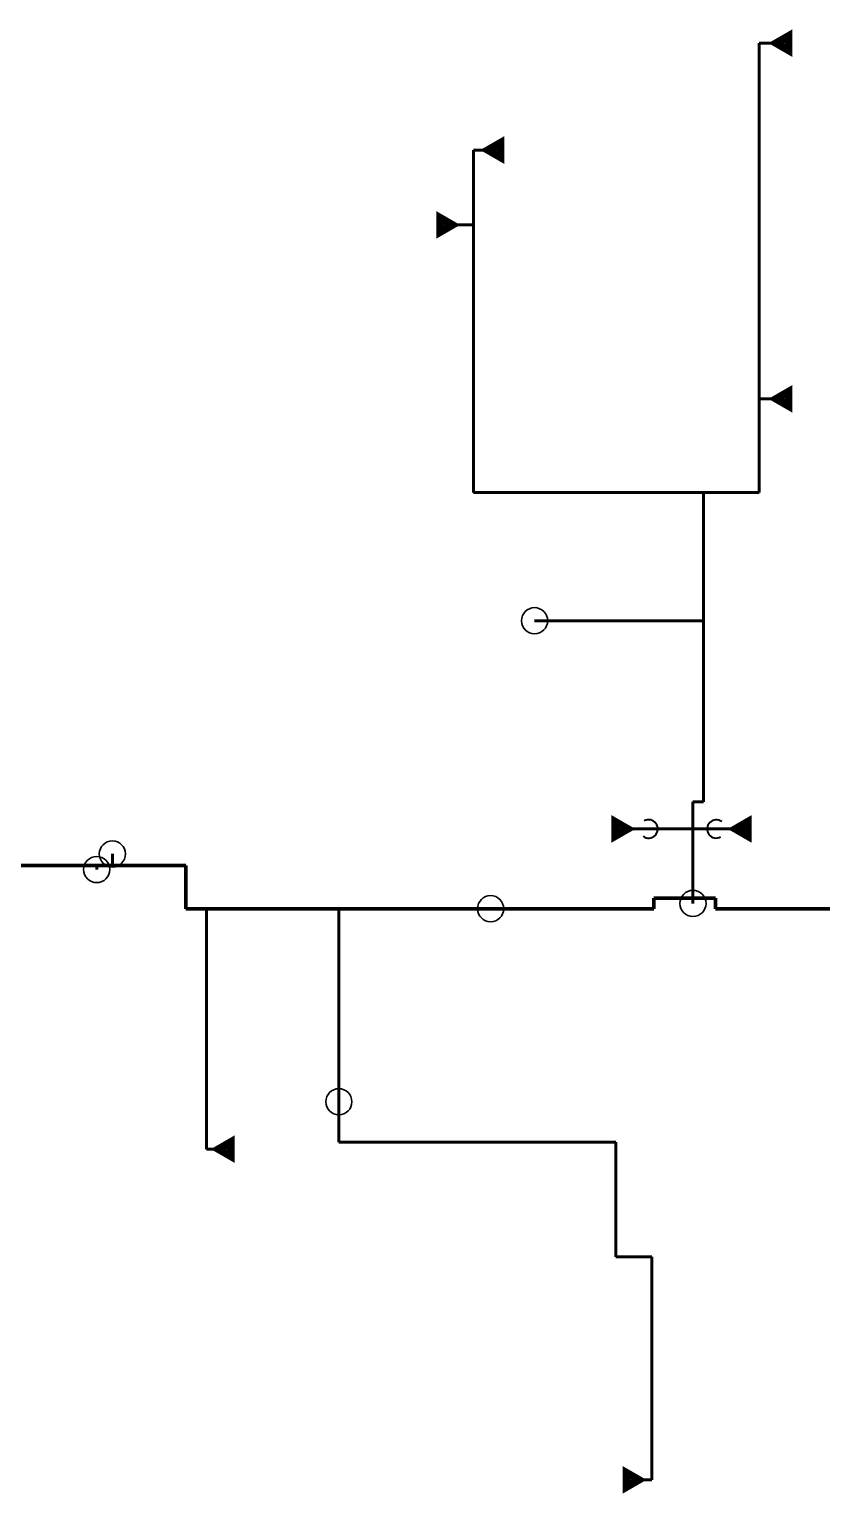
# Model space of a CAD drawing. Header units: inches. Extents: x -2802 to 2433, y -7056 to -2017.
# Drawn here: x -2499 to -2196, y -7002 to -6442 of the extents above; entities that cross this region are included whole.
import ezdxf

# ---------------------------------------------------------------- set-up
doc = ezdxf.new("R2010")
doc.units = ezdxf.units.IN
doc.header["$LTSCALE"] = 0.5
doc.header["$MEASUREMENT"] = 0
for name, color, linetype, lineweight in [('sprk-hd-sw', 7, 'Continuous', 30), ('sprk-pbl', 6, 'Continuous', 60), ('sprk-pmn', 1, 'Continuous', 70), ('sprk-ref-hds', 4, 'Continuous', 35)]:
    doc.layers.add(name, color=color, linetype=linetype, lineweight=lineweight)

# ---------------------------------------------------------------- blocks, each defined once
blk = doc.blocks.new('sprk-hd-sw')
at = {"layer": 'sprk-hd-sw', "const_width": 3}
blk.add_lwpolyline([(-2.06, 0), (-6.74, 2.7), (-6.74, -2.7)], close=True, dxfattribs=at)
at = {"layer": 'sprk-hd-sw'}
blk.add_circle((0, 0), 0.305, dxfattribs=at)

msp = doc.modelspace()

# ---------------------------------------------------------------- linework, layer by layer
at = {"layer": 'sprk-pbl'}
for p, q in [((-2215.07, -6447.37), (-2219.57, -6447.37)), ((-2219.57, -6447.37), (-2219.57, -6619.22)), ((-2325.28, -6488.24), (-2328.79, -6488.24)), ((-2328.79, -6488.24), (-2328.79, -6516.87)), ((-2328.79, -6516.87), (-2334.82, -6516.87)), ((-2328.79, -6516.87), (-2328.79, -6619.22)), ((-2215.07, -6583.37), (-2219.57, -6583.37)), ((-2219.57, -6619.22), (-2328.79, -6619.22)), ((-2240.87, -6737.44), (-2240.87, -6619.22)), ((-2305.44, -6668.2), (-2240.87, -6668.2)), ((-2244.87, -6774.31), (-2244.87, -6737.44)), ((-2244.87, -6737.44), (-2240.87, -6737.44)), ((-2267.72, -6747.81), (-2244.87, -6747.81)), ((-2230.65, -6747.81), (-2244.87, -6747.81)), ((-2466.88, -6757.37), (-2466.88, -6761.76)), ((-2472.88, -6761.76), (-2472.88, -6763.34)), ((-2244.87, -6774.31), (-2244.87, -6776.31)), ((-2430.85, -6870.24), (-2430.85, -6778.31)), ((-2380.28, -6778.31), (-2380.28, -6852.12)), ((-2380.28, -6867.54), (-2380.28, -6852.12)), ((-2274.32, -6867.54), (-2380.28, -6867.54)), ((-2274.32, -6911.46), (-2274.32, -6867.54)), ((-2428.32, -6870.24), (-2430.85, -6870.24)), ((-2260.6, -6911.46), (-2274.32, -6911.46)), ((-2260.6, -6996.68), (-2260.6, -6911.46)), ((-2263.55, -6996.68), (-2260.6, -6996.68))]:
    msp.add_line(p, q, dxfattribs=at)
at = {"layer": 'sprk-pbl', "lineweight": 40}
for centre, start, end in [((-2261.82, -6747.81), 232.9153, 118.908), ((-2235.96, -6747.81), 52.9153, 298.908)]:
    msp.add_arc(centre, 3.5, start, end, dxfattribs=at)
at = {"layer": 'sprk-pmn'}
for p, q in [((-2438.73, -6761.76), (-2629.19, -6761.76)), ((-2438.73, -6778.31), (-2438.73, -6761.76)), ((-2259.82, -6774.31), (-2236.19, -6774.31)), ((-2259.82, -6778.31), (-2259.82, -6774.31)), ((-2236.19, -6778.31), (-2236.19, -6774.31)), ((-2259.82, -6778.31), (-2438.73, -6778.31)), ((-1472.78, -6778.31), (-2236.19, -6778.31))]:
    msp.add_line(p, q, dxfattribs=at)
at = {"layer": 'sprk-ref-hds'}
for centre in [(-2305.44, -6668.2), (-2466.88, -6757.37), (-2472.88, -6763.34), (-2322.24, -6778.31), (-2244.87, -6776.31), (-2380.28, -6852.12)]:
    msp.add_circle(centre, 5, dxfattribs=at)

# ---------------------------------------------------------------- block references
at = {"layer": 'sprk-hd-sw', "rotation": 180}
for p in [(-2215.07, -6447.37), (-2325.28, -6488.24), (-2215.07, -6583.37), (-2230.65, -6747.81), (-2428.32, -6870.24)]:
    msp.add_blockref('sprk-hd-sw', p, dxfattribs=at)
at = {"layer": 'sprk-hd-sw'}
for p in [(-2334.82, -6516.87), (-2267.82, -6747.81), (-2263.55, -6996.68)]:
    msp.add_blockref('sprk-hd-sw', p, dxfattribs=at)

doc.saveas('drawing.dxf')
